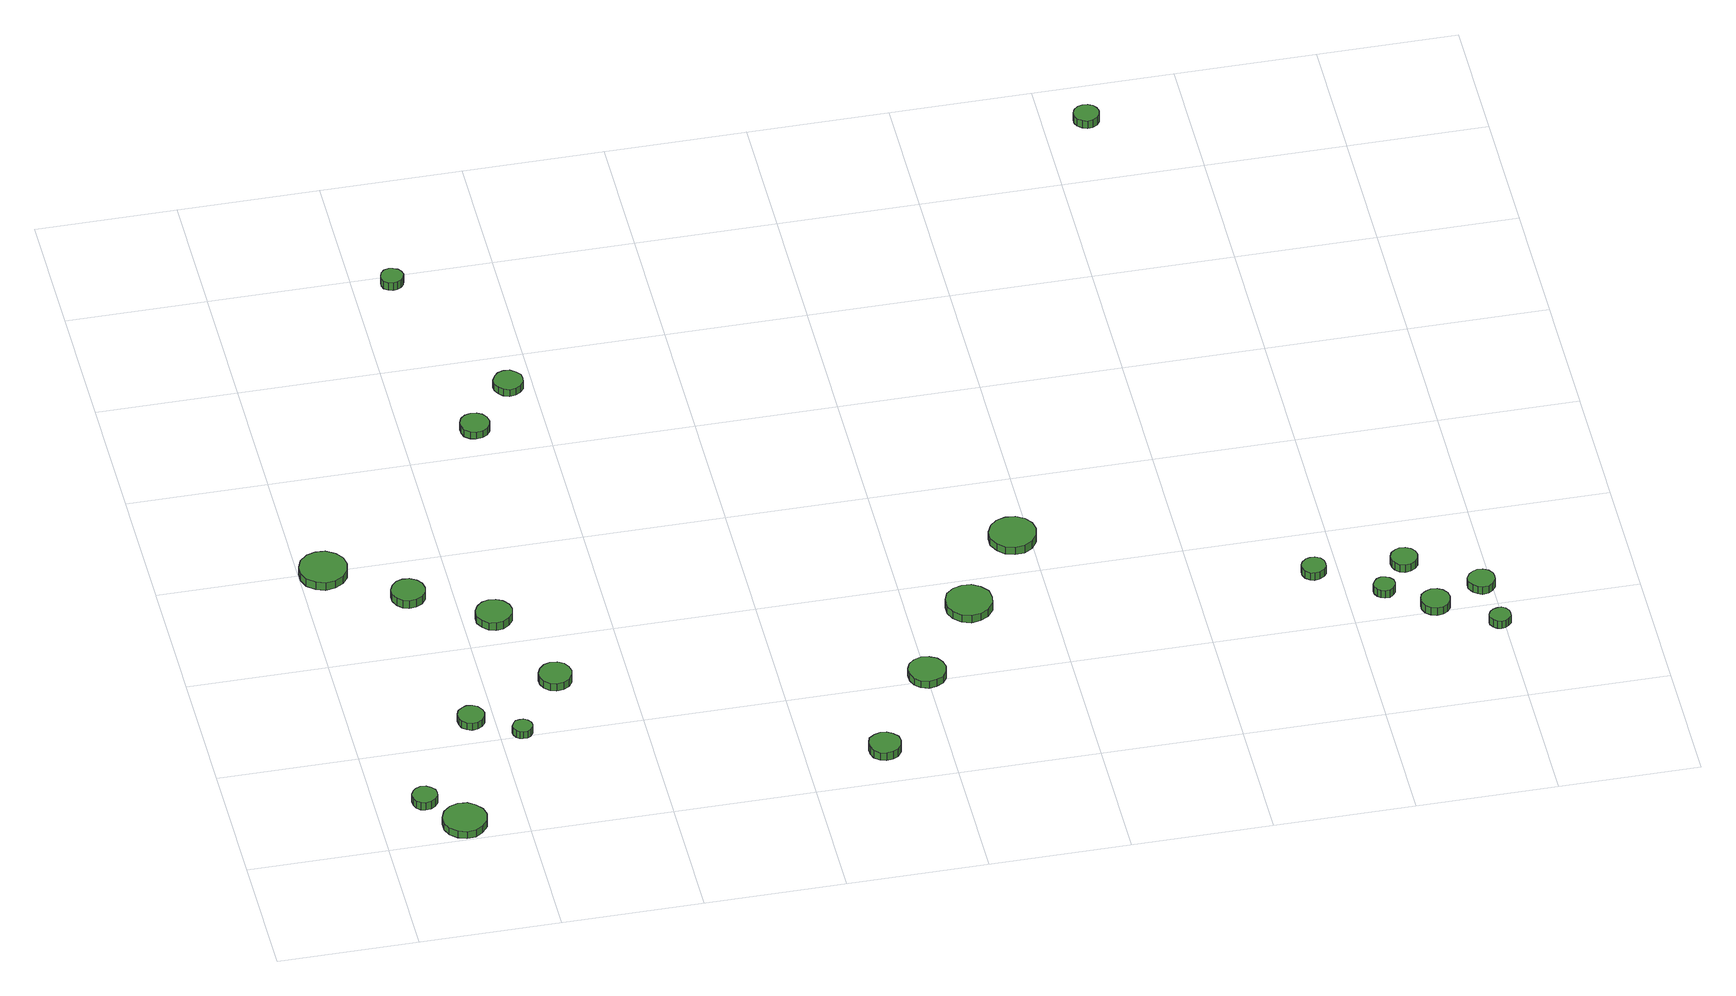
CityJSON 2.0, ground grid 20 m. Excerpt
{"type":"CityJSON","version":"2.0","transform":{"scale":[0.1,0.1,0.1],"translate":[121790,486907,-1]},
"CityObjects":{
"tree1":{"type":"SolitaryVegetationObject","attributes":{"function":"something"},"geometry":[{"type":"MultiSurface","lod":"1","boundaries":[[[0,1,2,3,4,5,6,7,8,9,10,11,12,13,14]],[[15,16,17,18,19,20,21,22,23,24,25,26,27,28,29]],[[0,29,28,1]],[[1,28,27,2]],[[2,27,26,3]],[[3,26,25,4]],[[4,25,24,5]],[[5,24,23,6]],[[6,23,22,7]],[[7,22,21,8]],[[8,21,20,9]],[[9,20,19,10]],[[10,19,18,11]],[[11,18,17,12]],[[12,17,16,13]],[[13,16,15,14]],[[14,15,29,0]]]}]},
"tree2":{"type":"SolitaryVegetationObject","attributes":{"function":"something"},"geometry":[{"type":"MultiSurface","lod":"1","boundaries":[[[30,31,32,33,34,35,36,37,38,39,40,41,42,43,44]],[[45,46,47,48,49,50,51,52,53,54,55,56,57,58,59]],[[30,59,58,31]],[[31,58,57,32]],[[32,57,56,33]],[[33,56,55,34]],[[34,55,54,35]],[[35,54,53,36]],[[36,53,52,37]],[[37,52,51,38]],[[38,51,50,39]],[[39,50,49,40]],[[40,49,48,41]],[[41,48,47,42]],[[42,47,46,43]],[[43,46,45,44]],[[44,45,59,30]]]}]},
"tree3":{"type":"SolitaryVegetationObject","attributes":{"function":"something"},"geometry":[{"type":"MultiSurface","lod":"1","boundaries":[[[60,61,62,63,64,65,66,67,68,69,70,71,72,73,74]],[[75,76,77,78,79,80,81,82,83,84,85,86,87,88,89]],[[60,89,88,61]],[[61,88,87,62]],[[62,87,86,63]],[[63,86,85,64]],[[64,85,84,65]],[[65,84,83,66]],[[66,83,82,67]],[[67,82,81,68]],[[68,81,80,69]],[[69,80,79,70]],[[70,79,78,71]],[[71,78,77,72]],[[72,77,76,73]],[[73,76,75,74]],[[74,75,89,60]]]}]},
"tree4":{"type":"SolitaryVegetationObject","attributes":{"function":"something"},"geometry":[{"type":"MultiSurface","lod":"1","boundaries":[[[90,91,92,93,94,95,96,97,98,99,100,101,102,103,104]],[[105,106,107,108,109,110,111,112,113,114,115,116,117,118,119]],[[90,119,118,91]],[[91,118,117,92]],[[92,117,116,93]],[[93,116,115,94]],[[94,115,114,95]],[[95,114,113,96]],[[96,113,112,97]],[[97,112,111,98]],[[98,111,110,99]],[[99,110,109,100]],[[100,109,108,101]],[[101,108,107,102]],[[102,107,106,103]],[[103,106,105,104]],[[104,105,119,90]]]}]},
"tree5":{"type":"SolitaryVegetationObject","attributes":{"function":"something"},"geometry":[{"type":"MultiSurface","lod":"1","boundaries":[[[120,121,122,123,124,125,126,127,128,129,130,131,132,133,134]],[[135,136,137,138,139,140,141,142,143,144,145,146,147,148,149]],[[120,149,148,121]],[[121,148,147,122]],[[122,147,146,123]],[[123,146,145,124]],[[124,145,144,125]],[[125,144,143,126]],[[126,143,142,127]],[[127,142,141,128]],[[128,141,140,129]],[[129,140,139,130]],[[130,139,138,131]],[[131,138,137,132]],[[132,137,136,133]],[[133,136,135,134]],[[134,135,149,120]]]}]},
"tree6":{"type":"SolitaryVegetationObject","attributes":{"function":"something"},"geometry":[{"type":"MultiSurface","lod":"1","boundaries":[[[150,151,152,153,154,155,156,157,158,159,160,161,162,163,164]],[[165,166,167,168,169,170,171,172,173,174,175,176,177,178,179]],[[150,179,178,151]],[[151,178,177,152]],[[152,177,176,153]],[[153,176,175,154]],[[154,175,174,155]],[[155,174,173,156]],[[156,173,172,157]],[[157,172,171,158]],[[158,171,170,159]],[[159,170,169,160]],[[160,169,168,161]],[[161,168,167,162]],[[162,167,166,163]],[[163,166,165,164]],[[164,165,179,150]]]}]},
"tree7":{"type":"SolitaryVegetationObject","attributes":{"function":"something"},"geometry":[{"type":"MultiSurface","lod":"1","boundaries":[[[180,181,182,183,184,185,186,187,188,189,190,191,192,193,194]],[[195,196,197,198,199,200,201,202,203,204,205,206,207,208,209]],[[180,209,208,181]],[[181,208,207,182]],[[182,207,206,183]],[[183,206,205,184]],[[184,205,204,185]],[[185,204,203,186]],[[186,203,202,187]],[[187,202,201,188]],[[188,201,200,189]],[[189,200,199,190]],[[190,199,198,191]],[[191,198,197,192]],[[192,197,196,193]],[[193,196,195,194]],[[194,195,209,180]]]}]},
"tree8":{"type":"SolitaryVegetationObject","attributes":{"function":"something"},"geometry":[{"type":"MultiSurface","lod":"1","boundaries":[[[210,211,212,213,214,215,216,217,218,219,220,221,222,223,224]],[[225,226,227,228,229,230,231,232,233,234,235,236,237,238,239]],[[210,239,238,211]],[[211,238,237,212]],[[212,237,236,213]],[[213,236,235,214]],[[214,235,234,215]],[[215,234,233,216]],[[216,233,232,217]],[[217,232,231,218]],[[218,231,230,219]],[[219,230,229,220]],[[220,229,228,221]],[[221,228,227,222]],[[222,227,226,223]],[[223,226,225,224]],[[224,225,239,210]]]}]},
"tree9":{"type":"SolitaryVegetationObject","attributes":{"function":"something"},"geometry":[{"type":"MultiSurface","lod":"1","boundaries":[[[240,241,242,243,244,245,246,247,248,249,250,251,252,253,254]],[[255,256,257,258,259,260,261,262,263,264,265,266,267,268,269]],[[240,269,268,241]],[[241,268,267,242]],[[242,267,266,243]],[[243,266,265,244]],[[244,265,264,245]],[[245,264,263,246]],[[246,263,262,247]],[[247,262,261,248]],[[248,261,260,249]],[[249,260,259,250]],[[250,259,258,251]],[[251,258,257,252]],[[252,257,256,253]],[[253,256,255,254]],[[254,255,269,240]]]}]},
"tree10":{"type":"SolitaryVegetationObject","attributes":{"function":"something"},"geometry":[{"type":"MultiSurface","lod":"1","boundaries":[[[270,271,272,273,274,275,276,277,278,279,280,281,282,283,284]],[[285,286,287,288,289,290,291,292,293,294,295,296,297,298,299]],[[270,299,298,271]],[[271,298,297,272]],[[272,297,296,273]],[[273,296,295,274]],[[274,295,294,275]],[[275,294,293,276]],[[276,293,292,277]],[[277,292,291,278]],[[278,291,290,279]],[[279,290,289,280]],[[280,289,288,281]],[[281,288,287,282]],[[282,287,286,283]],[[283,286,285,284]],[[284,285,299,270]]]}]},
"tree11":{"type":"SolitaryVegetationObject","attributes":{"function":"something"},"geometry":[{"type":"MultiSurface","lod":"1","boundaries":[[[300,301,302,303,304,305,306,307,308,309,310,311,312,313,314]],[[315,316,317,318,319,320,321,322,323,324,325,326,327,328,329]],[[300,329,328,301]],[[301,328,327,302]],[[302,327,326,303]],[[303,326,325,304]],[[304,325,324,305]],[[305,324,323,306]],[[306,323,322,307]],[[307,322,321,308]],[[308,321,320,309]],[[309,320,319,310]],[[310,319,318,311]],[[311,318,317,312]],[[312,317,316,313]],[[313,316,315,314]],[[314,315,329,300]]]}]},
"tree12":{"type":"SolitaryVegetationObject","attributes":{"function":"something"},"geometry":[{"type":"MultiSurface","lod":"1","boundaries":[[[330,331,332,333,334,335,336,337,338,339,340,341,342,343,344]],[[345,346,347,348,349,350,351,352,353,354,355,356,357,358,359]],[[330,359,358,331]],[[331,358,357,332]],[[332,357,356,333]],[[333,356,355,334]],[[334,355,354,335]],[[335,354,353,336]],[[336,353,352,337]],[[337,352,351,338]],[[338,351,350,339]],[[339,350,349,340]],[[340,349,348,341]],[[341,348,347,342]],[[342,347,346,343]],[[343,346,345,344]],[[344,345,359,330]]]}]},
"tree13":{"type":"SolitaryVegetationObject","attributes":{"function":"something"},"geometry":[{"type":"MultiSurface","lod":"1","boundaries":[[[360,361,362,363,364,365,366,367,368,369,370,371,372,373,374]],[[375,376,377,378,379,380,381,382,383,384,385,386,387,388,389]],[[360,389,388,361]],[[361,388,387,362]],[[362,387,386,363]],[[363,386,385,364]],[[364,385,384,365]],[[365,384,383,366]],[[366,383,382,367]],[[367,382,381,368]],[[368,381,380,369]],[[369,380,379,370]],[[370,379,378,371]],[[371,378,377,372]],[[372,377,376,373]],[[373,376,375,374]],[[374,375,389,360]]]}]},
"tree14":{"type":"SolitaryVegetationObject","attributes":{"function":"something"},"geometry":[{"type":"MultiSurface","lod":"1","boundaries":[[[390,391,392,393,394,395,396,397,398,399,400,401,402,403,404]],[[405,406,407,408,409,410,411,412,413,414,415,416,417,418,419]],[[390,419,418,391]],[[391,418,417,392]],[[392,417,416,393]],[[393,416,415,394]],[[394,415,414,395]],[[395,414,413,396]],[[396,413,412,397]],[[397,412,411,398]],[[398,411,410,399]],[[399,410,409,400]],[[400,409,408,401]],[[401,408,407,402]],[[402,407,406,403]],[[403,406,405,404]],[[404,405,419,390]]]}]},
"tree15":{"type":"SolitaryVegetationObject","attributes":{"function":"something"},"geometry":[{"type":"MultiSurface","lod":"1","boundaries":[[[420,421,422,423,424,425,426,427,428,429,430,431,432,433,434]],[[435,436,437,438,439,440,441,442,443,444,445,446,447,448,449]],[[420,449,448,421]],[[421,448,447,422]],[[422,447,446,423]],[[423,446,445,424]],[[424,445,444,425]],[[425,444,443,426]],[[426,443,442,427]],[[427,442,441,428]],[[428,441,440,429]],[[429,440,439,430]],[[430,439,438,431]],[[431,438,437,432]],[[432,437,436,433]],[[433,436,435,434]],[[434,435,449,420]]]}]},
"tree16":{"type":"SolitaryVegetationObject","attributes":{"function":"something"},"geometry":[{"type":"MultiSurface","lod":"1","boundaries":[[[450,451,452,453,454,455,456,457,458,459,460,461,462,463,464]],[[465,466,467,468,469,470,471,472,473,474,475,476,477,478,479]],[[450,479,478,451]],[[451,478,477,452]],[[452,477,476,453]],[[453,476,475,454]],[[454,475,474,455]],[[455,474,473,456]],[[456,473,472,457]],[[457,472,471,458]],[[458,471,470,459]],[[459,470,469,460]],[[460,469,468,461]],[[461,468,467,462]],[[462,467,466,463]],[[463,466,465,464]],[[464,465,479,450]]]}]},
"tree17":{"type":"SolitaryVegetationObject","attributes":{"function":"something"},"geometry":[{"type":"MultiSurface","lod":"1","boundaries":[[[480,481,482,483,484,485,486,487,488,489,490,491,492,493,494]],[[495,496,497,498,499,500,501,502,503,504,505,506,507,508,509]],[[480,509,508,481]],[[481,508,507,482]],[[482,507,506,483]],[[483,506,505,484]],[[484,505,504,485]],[[485,504,503,486]],[[486,503,502,487]],[[487,502,501,488]],[[488,501,500,489]],[[489,500,499,490]],[[490,499,498,491]],[[491,498,497,492]],[[492,497,496,493]],[[493,496,495,494]],[[494,495,509,480]]]}]},
"tree18":{"type":"SolitaryVegetationObject","attributes":{"function":"something"},"geometry":[{"type":"MultiSurface","lod":"1","boundaries":[[[510,511,512,513,514,515,516,517,518,519,520,521,522,523,524]],[[525,526,527,528,529,530,531,532,533,534,535,536,537,538,539]],[[510,539,538,511]],[[511,538,537,512]],[[512,537,536,513]],[[513,536,535,514]],[[514,535,534,515]],[[515,534,533,516]],[[516,533,532,517]],[[517,532,531,518]],[[518,531,530,519]],[[519,530,529,520]],[[520,529,528,521]],[[521,528,527,522]],[[522,527,526,523]],[[523,526,525,524]],[[524,525,539,510]]]}]},
"tree19":{"type":"SolitaryVegetationObject","attributes":{"function":"something"},"geometry":[{"type":"MultiSurface","lod":"1","boundaries":[[[540,541,542,543,544,545,546,547,548,549,550,551,552,553,554]],[[555,556,557,558,559,560,561,562,563,564,565,566,567,568,569]],[[540,569,568,541]],[[541,568,567,542]],[[542,567,566,543]],[[543,566,565,544]],[[544,565,564,545]],[[545,564,563,546]],[[546,563,562,547]],[[547,562,561,548]],[[548,561,560,549]],[[549,560,559,550]],[[550,559,558,551]],[[551,558,557,552]],[[552,557,556,553]],[[553,556,555,554]],[[554,555,569,540]]]}]},
"tree20":{"type":"SolitaryVegetationObject","attributes":{"function":"something"},"geometry":[{"type":"MultiSurface","lod":"1","boundaries":[[[570,571,572,573,574,575,576,577,578,579,580,581,582,583,584]],[[585,586,587,588,589,590,591,592,593,594,595,596,597,598,599]],[[570,599,598,571]],[[571,598,597,572]],[[572,597,596,573]],[[573,596,595,574]],[[574,595,594,575]],[[575,594,593,576]],[[576,593,592,577]],[[577,592,591,578]],[[578,591,590,579]],[[579,590,589,580]],[[580,589,588,581]],[[581,588,587,582]],[[582,587,586,583]],[[583,586,585,584]],[[584,585,599,570]]]}]},
"tree21":{"type":"SolitaryVegetationObject","attributes":{"function":"something"},"geometry":[{"type":"MultiSurface","lod":"1","boundaries":[[[600,601,602,603,604,605,606,607,608,609,610,611,612,613,614]],[[615,616,617,618,619,620,621,622,623,624,625,626,627,628,629]],[[600,629,628,601]],[[601,628,627,602]],[[602,627,626,603]],[[603,626,625,604]],[[604,625,624,605]],[[605,624,623,606]],[[606,623,622,607]],[[607,622,621,608]],[[608,621,620,609]],[[609,620,619,610]],[[610,619,618,611]],[[611,618,617,612]],[[612,617,616,613]],[[613,616,615,614]],[[614,615,629,600]]]}]},
"tree22":{"type":"SolitaryVegetationObject","attributes":{"function":"something"},"geometry":[{"type":"MultiSurface","lod":"1","boundaries":[[[630,631,632,633,634,635,636,637,638,639,640,641,642,643,644]],[[645,646,647,648,649,650,651,652,653,654,655,656,657,658,659]],[[630,659,658,631]],[[631,658,657,632]],[[632,657,656,633]],[[633,656,655,634]],[[634,655,654,635]],[[635,654,653,636]],[[636,653,652,637]],[[637,652,651,638]],[[638,651,650,639]],[[639,650,649,640]],[[640,649,648,641]],[[641,648,647,642]],[[642,647,646,643]],[[643,646,645,644]],[[644,645,659,630]]]}]}
},
"vertices":[
[87,91,19],[86,98,19],[81,104,19],[75,108,19],[67,109,19],[60,106,19],[55,101,19],[52,95,19],[52,87,19],[55,80,19],[60,75,19],[67,73,19],[75,74,19],[81,78,19],[86,84,19],[86,84,6],[81,78,6],[75,74,6],[67,73,6],[60,75,6],[55,80,6],[52,87,6],[52,95,6],[55,101,6],[60,106,6],[67,109,6],[75,108,6],[81,104,6],[86,98,6],[87,91,6],
[145,34,17],[142,47,17],[134,57,17],[123,64,17],[110,65,17],[98,61,17],[88,52,17],[83,40,17],[83,27,17],[88,16,17],[98,7,17],[110,3,17],[123,4,17],[134,11,17],[142,21,17],[142,21,5],[134,11,5],[123,4,5],[110,3,5],[98,7,5],[88,16,5],[83,27,5],[83,40,5],[88,52,5],[98,61,5],[110,65,5],[123,64,5],[134,57,5],[142,47,5],[145,34,5],
[68,595,19],[65,609,19],[57,620,19],[44,628,19],[30,629,19],[17,625,19],[6,615,19],[1,602,19],[1,588,19],[6,575,19],[17,566,19],[30,561,19],[44,563,19],[57,570,19],[65,581,19],[65,581,6],[57,570,6],[44,563,6],[30,561,6],[17,566,6],[6,575,6],[1,588,6],[1,602,6],[6,615,6],[17,625,6],[30,629,6],[44,628,6],[57,620,6],[65,609,6],[68,595,6],
[186,242,22],[184,249,22],[179,256,22],[172,260,22],[164,261,22],[157,258,22],[151,253,22],[148,246,22],[148,238,22],[151,230,22],[157,225,22],[164,222,22],[172,223,22],[179,227,22],[184,234,22],[184,234,10],[179,227,10],[172,223,10],[164,222,10],[157,225,10],[151,230,10],[148,238,10],[148,246,10],[151,253,10],[157,258,10],[164,261,10],[172,260,10],[179,256,10],[184,249,10],[186,242,10],
[245,204,21],[244,210,21],[240,215,21],[235,218,21],[229,218,21],[224,217,21],[220,213,21],[217,207,21],[217,202,21],[220,196,21],[224,192,21],[229,191,21],[235,191,21],[240,194,21],[244,199,21],[244,199,9],[240,194,9],[235,191,9],[229,191,9],[224,192,9],[220,196,9],[217,202,9],[217,207,9],[220,213,9],[224,217,9],[229,218,9],[235,218,9],[240,215,9],[244,210,9],[245,204,9],
[161,520,22],[159,530,22],[153,538,22],[144,543,22],[134,544,22],[125,541,22],[118,534,22],[114,525,22],[114,515,22],[118,506,22],[125,499,22],[134,496,22],[144,497,22],[153,502,22],[159,510,22],[159,510,9],[153,502,9],[144,497,9],[134,496,9],[125,499,9],[118,506,9],[114,515,9],[114,525,9],[118,534,9],[125,541,9],[134,544,9],[144,543,9],[153,538,9],[159,530,9],[161,520,9],
[267,443,29],[265,453,29],[258,462,29],[249,467,29],[239,468,29],[229,465,29],[221,458,29],[216,448,29],[216,437,29],[221,428,29],[229,420,29],[239,417,29],[249,418,29],[258,424,29],[265,432,29],[265,432,16],[258,424,16],[249,418,16],[239,417,16],[229,420,16],[221,428,16],[216,437,16],[216,448,16],[221,458,16],[229,465,16],[239,468,16],[249,467,16],[258,462,16],[265,453,16],[267,443,16],
[320,299,27],[318,308,27],[313,316,27],[304,321,27],[294,322,27],[285,319,27],[278,312,27],[274,303,27],[274,294,27],[278,285,27],[285,278,27],[294,275,27],[304,276,27],[313,281,27],[318,289,27],[318,289,14],[313,281,14],[304,276,14],[294,275,14],[285,278,14],[278,285,14],[274,294,14],[274,303,14],[278,312,14],[285,319,14],[294,322,14],[304,321,14],[313,316,14],[318,308,14],[320,299,14],
[322,850,22],[320,859,22],[315,866,22],[308,870,22],[299,871,22],[291,869,22],[284,863,22],[281,855,22],[281,846,22],[284,838,22],[291,832,22],[299,830,22],[308,831,22],[315,835,22],[320,842,22],[320,842,10],[315,835,10],[308,831,10],[299,830,10],[291,832,10],[284,838,10],[281,846,10],[281,855,10],[284,863,10],[291,869,10],[299,871,10],[308,870,10],[315,866,10],[320,859,10],[322,850,10],
[271,1178,25],[269,1185,25],[265,1190,25],[259,1193,25],[253,1194,25],[246,1192,25],[241,1187,25],[239,1181,25],[239,1175,25],[241,1168,25],[246,1164,25],[253,1162,25],[259,1163,25],[265,1166,25],[269,1171,25],[269,1171,12],[265,1166,12],[259,1163,12],[253,1162,12],[246,1164,12],[241,1168,12],[239,1175,12],[239,1181,12],[241,1187,12],[246,1192,12],[253,1194,12],[259,1193,12],[265,1190,12],[269,1185,12],[271,1178,12],
[385,928,24],[384,936,24],[378,943,24],[371,948,24],[362,949,24],[354,946,24],[348,940,24],[344,932,24],[344,924,24],[348,916,24],[354,910,24],[362,907,24],[371,908,24],[378,912,24],[384,919,24],[384,919,12],[378,912,12],[371,908,12],[362,907,12],[354,910,12],[348,916,12],[344,924,12],[344,932,12],[348,940,12],[354,946,12],[362,949,12],[371,948,12],[378,943,12],[384,936,12],[385,928,12],
[733,64,22],[731,74,22],[725,81,22],[717,86,22],[708,87,22],[699,84,22],[691,78,22],[688,69,22],[688,60,22],[691,51,22],[699,44,22],[708,42,22],[717,43,22],[725,47,22],[731,55,22],[731,55,9],[725,47,9],[717,43,9],[708,42,9],[699,44,9],[691,51,9],[688,60,9],[688,69,9],[691,78,9],[699,84,9],[708,87,9],[717,86,9],[725,81,9],[731,74,9],[733,64,9],
[826,204,24],[823,215,24],[817,224,24],[807,229,24],[796,231,24],[785,227,24],[777,220,24],[773,210,24],[773,198,24],[777,188,24],[785,181,24],[796,177,24],[807,179,24],[817,184,24],[823,193,24],[823,193,12],[817,184,12],[807,179,12],[796,177,12],[785,181,12],[777,188,12],[773,198,12],[773,210,12],[777,220,12],[785,227,12],[796,231,12],[807,229,12],[817,224,12],[823,215,12],[826,204,12],
[917,329,30],[915,343,30],[906,354,30],[894,361,30],[881,362,30],[868,358,30],[857,349,30],[852,336,30],[852,322,30],[857,310,30],[868,300,30],[881,296,30],[894,298,30],[906,304,30],[915,316,30],[915,316,17],[906,304,17],[894,298,17],[881,296,17],[868,300,17],[857,310,17],[852,322,17],[852,336,17],[857,349,17],[868,358,17],[881,362,17],[894,361,17],[906,354,17],[915,343,17],[917,329,17],
[1005,452,36],[1002,466,36],[994,477,36],[982,484,36],[968,485,36],[955,481,36],[945,472,36],[939,459,36],[939,445,36],[945,433,36],[955,423,36],[968,419,36],[982,420,36],[994,427,36],[1002,439,36],[1002,439,23],[994,427,23],[982,420,23],[968,419,23],[955,423,23],[945,433,23],[939,445,23],[939,459,23],[945,472,23],[955,481,23],[968,485,23],[982,484,23],[994,477,23],[1002,466,23],[1005,452,23],
[1379,299,34],[1378,306,34],[1374,312,34],[1367,316,34],[1360,316,34],[1354,314,34],[1348,309,34],[1345,303,34],[1345,296,34],[1348,289,34],[1354,284,34],[1360,282,34],[1367,283,34],[1374,287,34],[1378,292,34],[1378,292,21],[1374,287,21],[1367,283,21],[1360,282,21],[1354,284,21],[1348,289,21],[1345,296,21],[1345,303,21],[1348,309,21],[1354,314,21],[1360,316,21],[1367,316,21],[1374,312,21],[1378,306,21],[1379,299,21],
[1464,241,33],[1463,247,33],[1459,252,33],[1454,255,33],[1447,256,33],[1441,254,33],[1437,250,33],[1434,244,33],[1434,238,33],[1437,232,33],[1441,228,33],[1447,226,33],[1454,226,33],[1459,230,33],[1463,235,33],[1463,235,20],[1459,230,20],[1454,226,20],[1447,226,20],[1441,228,20],[1437,232,20],[1434,238,20],[1434,244,20],[1437,250,20],[1441,254,20],[1447,256,20],[1454,255,20],[1459,252,20],[1463,247,20],[1464,241,20],
[1532,197,32],[1530,206,32],[1525,213,32],[1518,217,32],[1509,218,32],[1501,215,32],[1494,209,32],[1491,201,32],[1491,193,32],[1494,185,32],[1501,179,32],[1509,176,32],[1518,177,32],[1525,181,32],[1530,188,32],[1530,188,19],[1525,181,19],[1518,177,19],[1509,176,19],[1501,179,19],[1494,185,19],[1491,193,19],[1491,201,19],[1494,209,19],[1501,215,19],[1509,218,19],[1518,217,19],[1525,213,19],[1530,206,19],[1532,197,19],
[1507,293,33],[1505,301,33],[1500,307,33],[1493,311,33],[1485,312,33],[1478,309,33],[1472,304,33],[1469,297,33],[1469,289,33],[1472,282,33],[1478,276,33],[1485,274,33],[1493,275,33],[1500,279,33],[1505,285,33],[1505,285,20],[1500,279,20],[1493,275,20],[1485,274,20],[1478,276,20],[1472,282,20],[1469,289,20],[1469,297,20],[1472,304,20],[1478,309,20],[1485,312,20],[1493,311,20],[1500,307,20],[1505,301,20],[1507,293,20],
[1606,145,32],[1605,151,32],[1601,157,32],[1596,160,32],[1590,160,32],[1584,158,32],[1579,154,32],[1576,148,32],[1576,142,32],[1579,136,32],[1584,132,32],[1590,130,32],[1596,131,32],[1601,134,32],[1605,139,32],[1605,139,19],[1601,134,19],[1596,131,19],[1590,130,19],[1584,132,19],[1579,136,19],[1576,142,19],[1576,148,19],[1579,154,19],[1584,158,19],[1590,160,19],[1596,160,19],[1601,157,19],[1605,151,19],[1606,145,19],
[1601,227,32],[1600,234,32],[1595,241,32],[1588,245,32],[1580,246,32],[1573,243,32],[1567,238,32],[1563,231,32],[1563,223,32],[1567,215,32],[1573,210,32],[1580,207,32],[1588,208,32],[1595,212,32],[1600,219,32],[1600,219,19],[1595,212,19],[1588,208,19],[1580,207,19],[1573,210,19],[1567,215,19],[1563,223,19],[1563,231,19],[1567,238,19],[1573,243,19],[1580,246,19],[1588,245,19],[1595,241,19],[1600,234,19],[1601,227,19],
[1278,1320,25],[1276,1328,25],[1272,1334,25],[1265,1337,25],[1258,1338,25],[1251,1336,25],[1245,1331,25],[1242,1324,25],[1242,1317,25],[1245,1310,25],[1251,1305,25],[1258,1302,25],[1265,1303,25],[1272,1307,25],[1276,1313,25],[1276,1313,12],[1272,1307,12],[1265,1303,12],[1258,1302,12],[1251,1305,12],[1245,1310,12],[1242,1317,12],[1242,1324,12],[1245,1331,12],[1251,1336,12],[1258,1338,12],[1265,1337,12],[1272,1334,12],[1276,1328,12],[1278,1320,12]
]}
